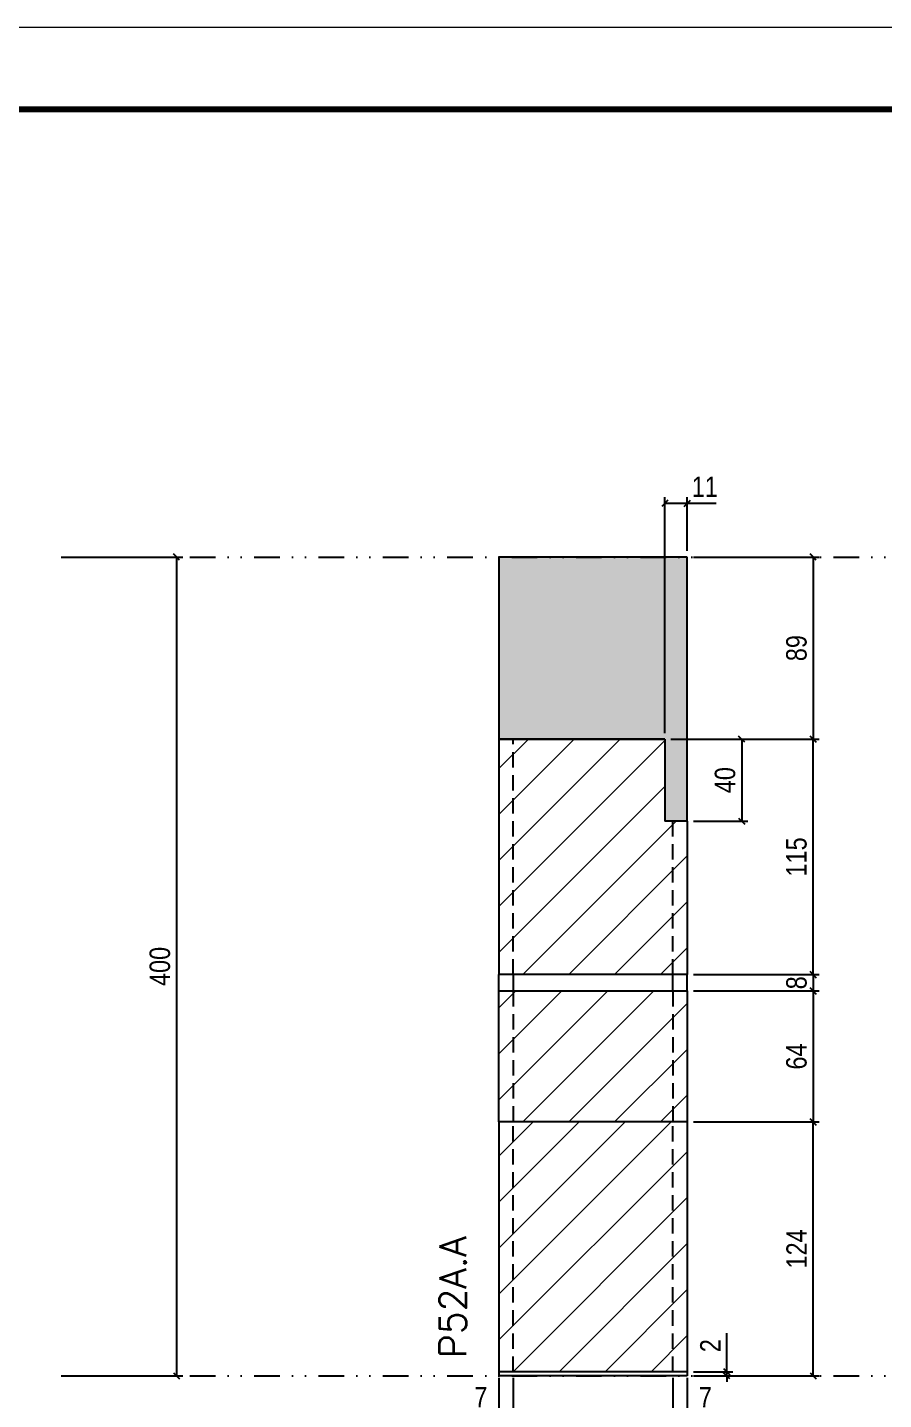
# Model space of a CAD drawing. Extents: x 28748 to 35002, y 14885 to 43501.
# Drawn here: x 30752 to 31170, y 33642 to 34312 of the extents above; entities that cross this region are included whole.
import ezdxf

# ---------------------------------------------------------------- set-up
doc = ezdxf.new("R2010")
doc.units = 0
for name, pattern in [('DASHED', [0.75, 0.5, -0.25]), ('DIVIDE2', [0.625, 0.25, -0.125, 0, -0.125, 0, -0.125]), ('HIDDEN', [0.375, 0.25, -0.125])]:
    doc.linetypes.add(name, pattern=pattern)
for name, color, linetype in [('COTA', 241, 'Continuous'), ('Nível', 160, 'Continuous'), ('Painéis', 200, 'Continuous'), ('Romaneio', 10, 'Continuous'), ('Sarrafo de Pressão', 42, 'HIDDEN')]:
    doc.layers.add(name, color=color, linetype=linetype)
for name, color, linetype, lineweight in [('Folhas', 255, 'Continuous', 9), ('Hachura', 251, 'Continuous', 9), ('SARRAFO DE PRESSAO', 251, 'DASHED', 9), ('Texto Seção', 7, 'Continuous', 15)]:
    doc.layers.add(name, color=color, linetype=linetype, lineweight=lineweight)
doc.styles.add('COTA TECNICA', font='techl___.ttf', dxfattribs={"height": 10})
doc.styles.add('COTA TECNICA-50', font='techl___.ttf', dxfattribs={"height": 10})
doc.styles.add('REGUA-120', font='ROMANS.shx', dxfattribs={"height": 15})
doc.dimstyles.new('COTA PAINEL-50', dxfattribs={"dimtxt": 10, "dimasz": 3, "dimexe": 3, "dimexo": 3, "dimgap": 3, "dimtad": 1, "dimdec": 1, "dimzin": 12, "dimdsep": 46, "dimtxsty": 'COTA TECNICA-50', "dimblk1": 'OBLIQUE', "dimblk2": 'OBLIQUE', "dimsah": 1, "dimcen": 0.9, "dimclrd": 4, "dimclre": 4, "dimclrt": 240, "dimadec": 1, "dimazin": 3, "dimtfac": 1, "dimtdec": 1, "dimtmove": 0, "dimatfit": 3, "dimfxl": 1, "dimtolj": 1, "dimtzin": 12, "dimarcsym": 0})
doc.dimstyles.new('PAINEL', dxfattribs={"dimtxt": 10, "dimasz": 3, "dimexe": 3, "dimexo": 3, "dimgap": 3, "dimtad": 1, "dimdec": 1, "dimzin": 12, "dimdsep": 46, "dimtxsty": 'COTA TECNICA', "dimblk1": 'OBLIQUE', "dimblk2": 'OBLIQUE', "dimsah": 1, "dimcen": 0.9, "dimclrd": 4, "dimclre": 4, "dimclrt": 240, "dimadec": 1, "dimazin": 3, "dimtfac": 1, "dimtdec": 1, "dimtmove": 0, "dimatfit": 3, "dimfxl": 1, "dimtolj": 1, "dimtzin": 12, "dimarcsym": 0})

# ---------------------------------------------------------------- blocks, each defined once
blk = doc.blocks.new('9999999999')
at = {"layer": 'Folhas'}
blk.add_lwpolyline([(98138.98, 34190.21), (99623.98, 34190.21), (99623.98, 35240.21), (98138.98, 35240.21)], close=True, dxfattribs=at)
at = {"layer": 'Folhas', "color": 30, "const_width": 3}
blk.add_lwpolyline([(98213.98, 34230.21), (99583.98, 34230.21), (99583.98, 35200.21), (98213.98, 35200.21)], close=True, dxfattribs=at)
blk = doc.blocks.new('_Oblique')
at = {"color": 0, "linetype": 'ByBlock', "lineweight": -2}
blk.add_line((-0.5, -0.5), (0.5, 0.5), dxfattribs=at)
blk = doc.blocks.new('*D2030')
at = {"layer": 'COTA', "color": 4, "linetype": 'ByBlock', "lineweight": -2, "transparency": 16777216}
for p, q in [((30771, 34053.43), (30827.42, 34053.43)), ((30824.42, 34053.43), (30824.42, 33653.43)), ((30771, 33653.43), (30827.42, 33653.43))]:
    blk.add_line(p, q, dxfattribs=at)
at = {"layer": 'Defpoints', "color": 0, "linetype": 'ByBlock', "transparency": 16777216}
for p in [(30768, 34053.43), (30768, 33653.43), (30824.42, 33653.43)]:
    blk.add_point(p, dxfattribs=at)
at = {"layer": 'COTA', "color": 4, "linetype": 'ByBlock', "lineweight": -2, "transparency": 16777216, "xscale": 3, "yscale": 3, "zscale": 3}
for p, rotation in [((30824.42, 34053.43), 90), ((30824.42, 33653.43), 270)]:
    blk.add_blockref('_Oblique', p, dxfattribs=dict(at, rotation=rotation))
at = {"layer": 'COTA', "color": 240, "linetype": 'ByBlock', "transparency": 16777216, "insert": (30816.32, 33853.43), "char_height": 10, "attachment_point": 5, "rotation": 90, "style": 'COTA TECNICA'}
blk.add_mtext('\\A1;400', dxfattribs=at)
blk = doc.blocks.new('*D1315')
at = {"layer": 'COTA', "color": 4, "lineweight": -2, "transparency": 16777216}
for p, q in [((30981.95, 33652.43), (30981.95, 33598.25)), ((31073.95, 33652.43), (31073.95, 33598.25)), ((31073.95, 33601.25), (30981.95, 33601.25))]:
    blk.add_line(p, q, dxfattribs=at)
at = {"layer": 'Defpoints', "color": 0, "transparency": 16777216}
for p in [(30981.95, 33655.43), (31073.95, 33655.43), (30981.95, 33601.25)]:
    blk.add_point(p, dxfattribs=at)
at = {"layer": 'COTA', "color": 4, "lineweight": -2, "transparency": 16777216, "xscale": 3, "yscale": 3, "zscale": 3, "rotation": 180}
blk.add_blockref('_Oblique', (30981.95, 33601.25), dxfattribs=at)
at = {"layer": 'COTA', "color": 4, "lineweight": -2, "transparency": 16777216, "xscale": 3, "yscale": 3, "zscale": 3}
blk.add_blockref('_Oblique', (31073.95, 33601.25), dxfattribs=at)
at = {"layer": 'COTA', "color": 240, "transparency": 16777216, "insert": (31027.95, 33609.34), "char_height": 10, "attachment_point": 5, "style": 'COTA TECNICA'}
blk.add_mtext('\\A1;92', dxfattribs=at)
blk = doc.blocks.new('*D1316')
at = {"layer": 'COTA', "color": 4, "lineweight": -2, "transparency": 16777216}
for p, q in [((30981.95, 33650.43), (30981.95, 33631.92)), ((30988.95, 33652.43), (30988.95, 33631.92)), ((30981.95, 33634.92), (30967.22, 33634.92)), ((30988.95, 33634.92), (30981.95, 33634.92))]:
    blk.add_line(p, q, dxfattribs=at)
at = {"layer": 'Defpoints', "color": 0, "transparency": 16777216}
for p in [(30981.95, 33653.43), (30988.95, 33655.43), (30981.95, 33634.92)]:
    blk.add_point(p, dxfattribs=at)
at = {"layer": 'COTA', "color": 4, "lineweight": -2, "transparency": 16777216, "xscale": 3, "yscale": 3, "zscale": 3, "rotation": 180}
blk.add_blockref('_Oblique', (30981.95, 33634.92), dxfattribs=at)
at = {"layer": 'COTA', "color": 4, "lineweight": -2, "transparency": 16777216, "xscale": 3, "yscale": 3, "zscale": 3}
blk.add_blockref('_Oblique', (30988.95, 33634.92), dxfattribs=at)
at = {"layer": 'COTA', "color": 240, "transparency": 16777216, "insert": (30973.09, 33642.99), "char_height": 10, "attachment_point": 5, "style": 'COTA TECNICA-50'}
blk.add_mtext('\\A1;7', dxfattribs=at)
blk = doc.blocks.new('*D1317')
at = {"layer": 'COTA', "color": 4, "lineweight": -2, "transparency": 16777216}
for p, q in [((31066.95, 33652.43), (31066.95, 33631.92)), ((31073.95, 33650.43), (31073.95, 33631.92)), ((31066.95, 33634.92), (31073.95, 33634.92)), ((31073.95, 33634.92), (31088.68, 33634.92))]:
    blk.add_line(p, q, dxfattribs=at)
at = {"layer": 'Defpoints', "color": 0, "transparency": 16777216}
for p in [(31066.95, 33655.43), (31073.95, 33653.43), (31073.95, 33634.92)]:
    blk.add_point(p, dxfattribs=at)
at = {"layer": 'COTA', "color": 4, "lineweight": -2, "transparency": 16777216, "xscale": 3, "yscale": 3, "zscale": 3, "rotation": 180}
blk.add_blockref('_Oblique', (31066.95, 33634.92), dxfattribs=at)
at = {"layer": 'COTA', "color": 4, "lineweight": -2, "transparency": 16777216, "xscale": 3, "yscale": 3, "zscale": 3}
blk.add_blockref('_Oblique', (31073.95, 33634.92), dxfattribs=at)
at = {"layer": 'COTA', "color": 240, "transparency": 16777216, "insert": (31082.82, 33642.99), "char_height": 10, "attachment_point": 5, "style": 'COTA TECNICA-50'}
blk.add_mtext('\\A1;7', dxfattribs=at)
blk = doc.blocks.new('*D1318')
at = {"layer": 'Defpoints', "color": 0, "linetype": 'ByBlock', "transparency": 16777216}
for p in [(31073.95, 33777.43), (31135.42, 33777.43), (31073.95, 33653.43)]:
    blk.add_point(p, dxfattribs=at)
at = {"layer": 'Romaneio', "color": 4, "linetype": 'ByBlock', "lineweight": -2, "transparency": 16777216}
for p, q in [((31076.95, 33777.43), (31138.42, 33777.43)), ((31135.42, 33653.43), (31135.42, 33777.43)), ((31076.95, 33653.43), (31138.42, 33653.43))]:
    blk.add_line(p, q, dxfattribs=at)
at = {"layer": 'Romaneio', "color": 4, "linetype": 'ByBlock', "lineweight": -2, "transparency": 16777216, "xscale": 3, "yscale": 3, "zscale": 3}
for p, rotation in [((31135.42, 33777.43), 90), ((31135.42, 33653.43), 270)]:
    blk.add_blockref('_Oblique', p, dxfattribs=dict(at, rotation=rotation))
at = {"layer": 'Romaneio', "color": 240, "linetype": 'ByBlock', "transparency": 16777216, "insert": (31127.34, 33715.43), "char_height": 10, "attachment_point": 5, "rotation": 90, "style": 'COTA TECNICA'}
blk.add_mtext('\\A1;124', dxfattribs=at)
blk = doc.blocks.new('*D1319')
at = {"layer": 'COTA', "color": 4, "lineweight": -2, "transparency": 16777216}
for p, q in [((31093.21, 33655.43), (31093.21, 33674.23)), ((31076.95, 33655.43), (31096.21, 33655.43)), ((31076.95, 33653.43), (31096.21, 33653.43)), ((31093.21, 33653.43), (31093.21, 33655.43)), ((31093.21, 33653.43), (31093.21, 33650.43))]:
    blk.add_line(p, q, dxfattribs=at)
at = {"layer": 'Defpoints', "color": 0, "transparency": 16777216}
for p in [(31073.95, 33655.43), (31073.95, 33653.43), (31093.21, 33653.43)]:
    blk.add_point(p, dxfattribs=at)
at = {"layer": 'COTA', "color": 4, "lineweight": -2, "transparency": 16777216, "xscale": 3, "yscale": 3, "zscale": 3}
for p, rotation in [((31093.21, 33655.43), 270), ((31093.21, 33653.43), 90)]:
    blk.add_blockref('_Oblique', p, dxfattribs=dict(at, rotation=rotation))
at = {"layer": 'COTA', "color": 240, "transparency": 16777216, "insert": (31085.21, 33668.17), "char_height": 10, "attachment_point": 5, "rotation": 90, "style": 'COTA TECNICA-50'}
blk.add_mtext('\\A1;2', dxfattribs=at)
blk = doc.blocks.new('*D2031')
at = {"layer": 'COTA', "color": 4, "linetype": 'ByBlock', "lineweight": -2, "transparency": 16777216}
for p, q in [((31065.95, 33964.43), (31138.42, 33964.43)), ((31135.42, 33849.43), (31135.42, 33964.43)), ((31076.95, 33849.43), (31138.42, 33849.43))]:
    blk.add_line(p, q, dxfattribs=at)
at = {"layer": 'Defpoints', "color": 0, "linetype": 'ByBlock', "transparency": 16777216}
for p in [(31062.95, 33964.43), (31135.42, 33964.43), (31073.95, 33849.43)]:
    blk.add_point(p, dxfattribs=at)
at = {"layer": 'COTA', "color": 4, "linetype": 'ByBlock', "lineweight": -2, "transparency": 16777216, "xscale": 3, "yscale": 3, "zscale": 3}
for p, rotation in [((31135.42, 33964.43), 90), ((31135.42, 33849.43), 270)]:
    blk.add_blockref('_Oblique', p, dxfattribs=dict(at, rotation=rotation))
at = {"layer": 'COTA', "color": 240, "linetype": 'ByBlock', "transparency": 16777216, "insert": (31127.31, 33906.93), "char_height": 10, "attachment_point": 5, "rotation": 90, "style": 'COTA TECNICA'}
blk.add_mtext('\\A1;115', dxfattribs=at)
blk = doc.blocks.new('*D1249')
at = {"layer": 'COTA', "color": 4, "lineweight": -2, "transparency": 16777216}
for p, q in [((31076.95, 34053.43), (31138.42, 34053.43)), ((31135.42, 34053.43), (31135.42, 33964.43)), ((31065.95, 33964.43), (31138.42, 33964.43))]:
    blk.add_line(p, q, dxfattribs=at)
at = {"layer": 'Defpoints', "color": 0, "transparency": 16777216}
for p in [(31073.95, 34053.43), (31062.95, 33964.43), (31135.42, 33964.43)]:
    blk.add_point(p, dxfattribs=at)
at = {"layer": 'COTA', "color": 4, "lineweight": -2, "transparency": 16777216, "xscale": 3, "yscale": 3, "zscale": 3}
for p, rotation in [((31135.42, 34053.43), 90), ((31135.42, 33964.43), 270)]:
    blk.add_blockref('_Oblique', p, dxfattribs=dict(at, rotation=rotation))
at = {"layer": 'COTA', "color": 240, "transparency": 16777216, "insert": (31127.31, 34008.93), "char_height": 10, "attachment_point": 5, "rotation": 90, "style": 'COTA TECNICA'}
blk.add_mtext('\\A1;89', dxfattribs=at)
blk = doc.blocks.new('*D2253')
at = {"layer": 'COTA', "color": 4, "lineweight": -2, "transparency": 16777216}
for p, q in [((31065.95, 33964.43), (31103.53, 33964.43)), ((31100.53, 33964.43), (31100.53, 33924.43)), ((31076.95, 33924.43), (31103.53, 33924.43))]:
    blk.add_line(p, q, dxfattribs=at)
at = {"layer": 'Defpoints', "color": 0, "transparency": 16777216}
for p in [(31062.95, 33964.43), (31073.95, 33924.43), (31100.53, 33924.43)]:
    blk.add_point(p, dxfattribs=at)
at = {"layer": 'COTA', "color": 4, "lineweight": -2, "transparency": 16777216, "xscale": 3, "yscale": 3, "zscale": 3}
for p, rotation in [((31100.53, 33964.43), 90), ((31100.53, 33924.43), 270)]:
    blk.add_blockref('_Oblique', p, dxfattribs=dict(at, rotation=rotation))
at = {"layer": 'COTA', "color": 240, "transparency": 16777216, "insert": (31092.42, 33944.43), "char_height": 10, "attachment_point": 5, "rotation": 90, "style": 'COTA TECNICA'}
blk.add_mtext('\\A1;40', dxfattribs=at)
blk = doc.blocks.new('*D2254')
at = {"layer": 'COTA', "color": 4, "lineweight": -2, "transparency": 16777216}
for p, q in [((31062.95, 33967.43), (31062.95, 34082.69)), ((31062.95, 34079.69), (31073.95, 34079.69)), ((31073.95, 34056.43), (31073.95, 34082.69)), ((31073.95, 34079.69), (31088.04, 34079.69))]:
    blk.add_line(p, q, dxfattribs=at)
at = {"layer": 'Defpoints', "color": 0, "transparency": 16777216}
for p in [(31073.95, 34079.69), (31073.95, 34053.43), (31062.95, 33964.43)]:
    blk.add_point(p, dxfattribs=at)
at = {"layer": 'COTA', "color": 4, "lineweight": -2, "transparency": 16777216, "xscale": 3, "yscale": 3, "zscale": 3, "rotation": 180}
blk.add_blockref('_Oblique', (31062.95, 34079.69), dxfattribs=at)
at = {"layer": 'COTA', "color": 4, "lineweight": -2, "transparency": 16777216, "xscale": 3, "yscale": 3, "zscale": 3}
blk.add_blockref('_Oblique', (31073.95, 34079.69), dxfattribs=at)
at = {"layer": 'COTA', "color": 240, "transparency": 16777216, "insert": (31082.5, 34087.75), "char_height": 10, "attachment_point": 5, "style": 'COTA TECNICA'}
blk.add_mtext('\\A1;11', dxfattribs=at)
blk = doc.blocks.new('*D2432')
at = {"layer": 'COTA', "color": 4, "lineweight": -2, "transparency": 16777216}
for p, q in [((31076.95, 33841.43), (31138.42, 33841.43)), ((31135.42, 33841.43), (31135.42, 33777.43)), ((31076.95, 33777.43), (31138.42, 33777.43))]:
    blk.add_line(p, q, dxfattribs=at)
at = {"layer": 'Defpoints', "color": 0, "transparency": 16777216}
for p in [(31073.95, 33841.43), (31073.95, 33777.43), (31135.42, 33777.43)]:
    blk.add_point(p, dxfattribs=at)
at = {"layer": 'COTA', "color": 4, "lineweight": -2, "transparency": 16777216, "xscale": 3, "yscale": 3, "zscale": 3}
for p, rotation in [((31135.42, 33841.43), 90), ((31135.42, 33777.43), 270)]:
    blk.add_blockref('_Oblique', p, dxfattribs=dict(at, rotation=rotation))
at = {"layer": 'COTA', "color": 240, "transparency": 16777216, "insert": (31127.31, 33809.43), "char_height": 10, "attachment_point": 5, "rotation": 90, "style": 'COTA TECNICA'}
blk.add_mtext('\\A1;64', dxfattribs=at)
blk = doc.blocks.new('*D2600')
at = {"layer": 'COTA', "color": 4, "lineweight": -2, "transparency": 16777216}
for p, q in [((31076.95, 33849.43), (31138.42, 33849.43)), ((31135.42, 33849.43), (31135.42, 33841.43)), ((31076.95, 33841.43), (31138.42, 33841.43))]:
    blk.add_line(p, q, dxfattribs=at)
at = {"layer": 'Defpoints', "color": 0, "transparency": 16777216}
for p in [(31073.95, 33849.43), (31073.95, 33841.43), (31135.42, 33841.43)]:
    blk.add_point(p, dxfattribs=at)
at = {"layer": 'COTA', "color": 4, "lineweight": -2, "transparency": 16777216, "xscale": 3, "yscale": 3, "zscale": 3}
for p, rotation in [((31135.42, 33849.43), 90), ((31135.42, 33841.43), 270)]:
    blk.add_blockref('_Oblique', p, dxfattribs=dict(at, rotation=rotation))
at = {"layer": 'COTA', "color": 240, "transparency": 16777216, "insert": (31127.32, 33845.43), "char_height": 10, "attachment_point": 5, "rotation": 90, "style": 'COTA TECNICA'}
blk.add_mtext('\\A1;8', dxfattribs=at)

msp = doc.modelspace()

# ---------------------------------------------------------------- hatches: boundary and pattern name
at = {"layer": 'COTA', "linetype": 'ByBlock'}
h = msp.add_hatch(dxfattribs=at)
h.set_pattern_fill('AR-CONC', color=256, scale=0.03)
h.set_pattern_definition([(50, (0, 72), (5.46554007, -0.47817257), [0.5715, -6.2865]), (355, (0, 72), (-1.05730264, 5.73170536), [0.4572, -5.0292175]), (100.451445, (0.4555, 71.96), (4.4082374, 5.25353256), [0.48570026, -5.34270734]), (46.1842, (0, 73.524), (8.1323712, -1.2612698), [0.85725, -9.42975]), (96.635558, (0.678, 73.419), (7.122124, 7.4227837), [0.7285507, -8.0140682]), (351.184151, (0, 73.524), (7.122124, 7.4227837), [0.685799, -7.543792]), (21, (0.762, 73.143), (4.54843174, -3.06795595), [0.5715, -6.2865]), (326, (0.762, 73.143), (1.85406085, 5.525639), [0.4572, -5.0292]), (71.451445, (1.141, 72.8873), (6.4024926, 2.45768307), [0.48570026, -5.3426981]), (37.5, (0, 72), (0.0926581, 2.53665117), [0, -4.96824, 0, -5.1054, 0, -5.04825]), (7.5, (0, 72), (2.00458988, 3.00541724), [0, -2.91084, 0, -4.85394, 0, -1.92405]), (327.5, (-1.6993, 72), (4.067717855, -0.17186232), [0, -1.905, 0, -5.9436, 0, -7.8867]), (317.5, (-2.4613, 72), (4.44387544, 0.76279473), [0, -2.4765, 0, -3.94716, 0, -5.6007])])
h.paths.add_polyline_path([(31062.95, 33964.43), (31062.95, 33924.43), (31073.95, 33924.43), (31073.95, 34053.43), (30981.95, 34053.43), (30981.95, 33964.43)])
at = {"layer": 'Hachura'}
h = msp.add_hatch(dxfattribs=at)
h.set_pattern_fill('ANSI31', color=256, scale=5)
h.set_pattern_definition([(45, (0, 72), (-11.22532, 11.22532), [])])
h.paths.add_polyline_path([(31073.95, 33924.43), (31062.95, 33924.43), (31062.95, 33964.43), (30981.95, 33964.43), (30981.95, 33849.43), (31073.95, 33849.43)])
h = msp.add_hatch(dxfattribs=at)
h.set_pattern_fill('ANSI31', color=256, scale=5)
h.paths.add_polyline_path([(31073.95, 33841.43), (30981.95, 33841.43), (30981.95, 33777.43), (31073.95, 33777.43)])
h = msp.add_hatch(dxfattribs=at)
h.set_pattern_fill('ANSI31', color=256, scale=5)
h.set_pattern_definition([(45, (24200.809, 45905.486), (-11.22532, 11.22532), [])])
h.paths.add_polyline_path([(30981.95, 33777.43), (30981.95, 33655.43), (31073.95, 33655.43), (31073.95, 33777.43)])

# ---------------------------------------------------------------- linework, layer by layer
at = {"layer": 'COTA', "linetype": 'ByBlock'}
for p, q in [((31073.95, 34053.43), (30981.95, 34053.43)), ((30981.95, 34053.43), (30981.95, 33964.43)), ((31073.95, 33924.43), (31073.95, 34053.43))]:
    msp.add_line(p, q, dxfattribs=at)
at = {"layer": 'Nível', "color": 4, "linetype": 'DIVIDE2', "ltscale": 50}
for p, q in [((30768, 34053.43), (31778.34, 34053.43)), ((30768, 33653.43), (31778.34, 33653.43))]:
    msp.add_line(p, q, dxfattribs=at)
at = {"layer": 'Painéis', "linetype": 'ByBlock'}
for p, q in [((30981.95, 33964.43), (30981.95, 33849.43)), ((30981.95, 33964.43), (31062.95, 33964.43)), ((31039.95, 33964.43), (31039.95, 33964.43)), ((31062.95, 33964.43), (31062.95, 33924.43)), ((31073.95, 33924.43), (31062.95, 33924.43)), ((31073.95, 33924.43), (31073.95, 33849.43)), ((31073.95, 33849.43), (30981.95, 33849.43)), ((30981.95, 33777.43), (30981.95, 33653.43)), ((31073.95, 33777.43), (31073.95, 33653.43)), ((31073.95, 33655.43), (30981.95, 33655.43)), ((31073.95, 33653.43), (30981.95, 33653.43))]:
    msp.add_line(p, q, dxfattribs=at)
at = {"layer": 'Painéis'}
for p, q in [((31062.95, 33964.43), (30981.95, 33964.43)), ((31062.95, 33964.43), (30981.95, 33964.43)), ((30981.95, 33841.43), (30981.95, 33849.43)), ((31073.95, 33841.43), (31073.95, 33849.43))]:
    msp.add_line(p, q, dxfattribs=at)
msp.add_lwpolyline([(30981.95, 33841.43), (31073.95, 33841.43), (31073.95, 33777.43), (30981.95, 33777.43)], close=True, dxfattribs=at)
at = {"layer": 'Sarrafo de Pressão', "ltscale": 30}
for p, q in [((30988.95, 33849.43), (30988.95, 33964.43)), ((31066.95, 33849.43), (31066.95, 33924.43)), ((30988.95, 33849.43), (30988.95, 33841.43)), ((31066.95, 33841.43), (31066.95, 33849.43)), ((30988.95, 33841.43), (30988.95, 33777.43)), ((31066.95, 33841.43), (31066.95, 33777.43)), ((30988.95, 33655.43), (30988.95, 33777.43)), ((31066.95, 33655.43), (31066.95, 33777.43))]:
    msp.add_line(p, q, dxfattribs=at)

# ---------------------------------------------------------------- block references
at = {"layer": 'SARRAFO DE PRESSAO', "color": 6, "linetype": 'ByBlock'}
msp.add_blockref('9999999999', (-67805.64, -928.06), dxfattribs=at)

# ---------------------------------------------------------------- texts
at = {"layer": 'Texto Seção', "style": 'REGUA-120'}
msp.add_text('P52A.A', height=13, rotation=90, dxfattribs=at).set_placement((30965.88, 33662.06))

# ---------------------------------------------------------------- dimensions: what is measured, and where the dimension line sits
at = {"layer": 'COTA'}
for base, p1, p2, dimstyle, picture, middle in [((31073.95, 34079.69), (31062.95, 33964.43), (31073.95, 34053.43), 'PAINEL', '*D2254', (31082.5, 34087.75)), ((31073.95, 33634.92), (31066.95, 33655.43), (31073.95, 33653.43), 'COTA PAINEL-50', '*D1317', (31082.82, 33642.99))]:
    dim = msp.add_linear_dim(base=base, p1=p1, p2=p2, dimstyle=dimstyle, dxfattribs=at)
    dim.commit()
    dim.dimension.update_dxf_attribs({"geometry": picture, "text_midpoint": middle})
at = {"layer": 'COTA', "linetype": 'ByBlock'}
for base, p1, p2, picture, middle in [((30824.42, 33653.43), (30768, 34053.43), (30768, 33653.43), '*D2030', (30816.32, 33853.43)), ((31135.42, 33964.43), (31073.95, 33849.43), (31062.95, 33964.43), '*D2031', (31127.31, 33906.93))]:
    dim = msp.add_linear_dim(base=base, p1=p1, p2=p2, angle=90, dimstyle='PAINEL', dxfattribs=at)
    dim.commit()
    dim.dimension.update_dxf_attribs({"geometry": picture, "text_midpoint": middle})
at = {"layer": 'COTA'}
for base, p1, p2, angle, dimstyle, picture, middle in [((31135.42, 33964.43), (31073.95, 34053.43), (31062.95, 33964.43), 90, 'PAINEL', '*D1249', (31127.31, 34008.93)), ((31100.53, 33924.43), (31062.95, 33964.43), (31073.95, 33924.43), 90, 'PAINEL', '*D2253', (31092.42, 33944.43)), ((31135.42, 33777.43), (31073.95, 33841.43), (31073.95, 33777.43), 90, 'PAINEL', '*D2432', (31127.31, 33809.43)), ((30981.95, 33634.92), (30988.95, 33655.43), (30981.95, 33653.43), 180, 'COTA PAINEL-50', '*D1316', (30973.09, 33642.99))]:
    dim = msp.add_linear_dim(base=base, p1=p1, p2=p2, angle=angle, dimstyle=dimstyle, dxfattribs=at)
    dim.commit()
    dim.dimension.update_dxf_attribs({"geometry": picture, "text_midpoint": middle})
for base, p1, p2, dimstyle, picture, middle in [((31135.42, 33841.43), (31073.95, 33849.43), (31073.95, 33841.43), 'PAINEL', '*D2600', (31135.42, 33845.43)), ((31093.21, 33653.43), (31073.95, 33655.43), (31073.95, 33653.43), 'COTA PAINEL-50', '*D1319', (31093.21, 33668.17))]:
    dim = msp.add_linear_dim(base=base, p1=p1, p2=p2, angle=90, dimstyle=dimstyle, dxfattribs=at)
    dim.commit()
    dim.dimension.update_dxf_attribs({"geometry": picture, "text_midpoint": middle, "dimtype": 160})
dim = msp.add_linear_dim(base=(30981.95, 33601.25), p1=(31073.95, 33655.43), p2=(30981.95, 33655.43), angle=180, dimstyle='PAINEL', override={"dimarcsym": 2}, dxfattribs=at)
dim.commit()
dim.dimension.update_dxf_attribs({"geometry": '*D1315', "text_midpoint": (31027.95, 33609.34)})
at = {"layer": 'Romaneio', "linetype": 'ByBlock'}
dim = msp.add_aligned_dim(p1=(31073.95, 33653.43), p2=(31073.95, 33777.43), distance=-61.46, dimstyle='PAINEL', dxfattribs=at)
dim.commit()
dim.dimension.update_dxf_attribs({"geometry": '*D1318', "text_midpoint": (31127.34, 33715.43)})

doc.saveas('drawing.dxf')
